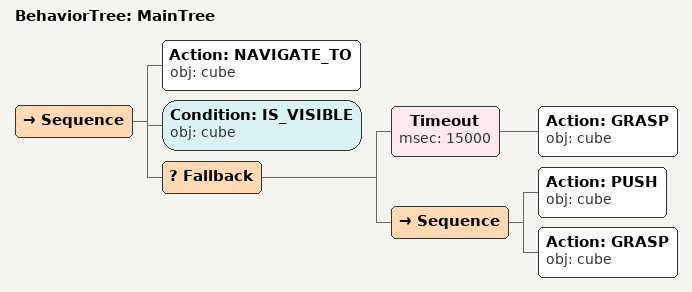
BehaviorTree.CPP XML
<root main_tree_to_execute="MainTree">
  <BehaviorTree ID="MainTree">
    <Sequence>
      <!-- Navigate to cube -->
      <Action ID="NAVIGATE_TO" obj="cube" />
      <!-- Check cube is visible before GRASP -->
      <Condition ID="IS_VISIBLE" obj="cube" />
      <!-- Fallback: if GRASP cube fails, try alternative to reposition -->
      <Fallback>
        <!-- Timeout: GRASP cube within 15s -->
        <Timeout msec="15000">
          <!-- Grasp cube -->
          <Action ID="GRASP" obj="cube" />
        </Timeout>
        <Sequence>
          <!-- Push cube forward toward front edge of table -->
          <Action ID="PUSH" obj="cube" />
          <!-- Grasp cube -->
          <Action ID="GRASP" obj="cube" />
        </Sequence>
      </Fallback>
    </Sequence>
  </BehaviorTree>
</root>
